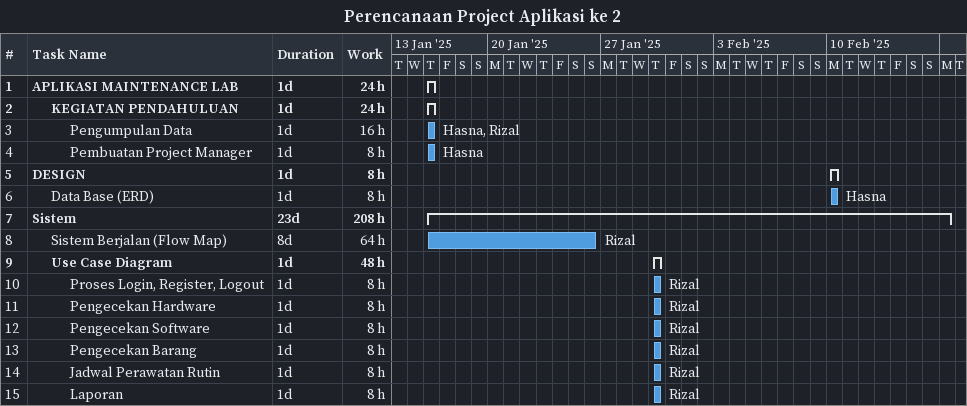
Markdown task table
Perencanaan Project Aplikasi ke 2

| ID | Level | Task | Duration | Start | Finish | Resources | Work (h) |
|---|---|---|---|---|---|---|---|
| 1 | 1 | **APLIKASI MAINTENANCE LAB** | 1d | 2025-01-16 | 2025-01-16 |  | 24 |
| 2 | 2 | **KEGIATAN PENDAHULUAN** | 1d | 2025-01-16 | 2025-01-16 |  | 24 |
| 3 | 3 | Pengumpulan Data | 1d | 2025-01-16 | 2025-01-16 | Hasna, Rizal | 16 |
| 4 | 3 | Pembuatan Project Manager | 1d | 2025-01-16 | 2025-01-16 | Hasna | 8 |
| 5 | 1 | **DESIGN** | 1d | 2025-02-10 | 2025-02-10 |  | 8 |
| 6 | 2 | Data Base (ERD) | 1d | 2025-02-10 | 2025-02-10 | Hasna | 8 |
| 7 | 1 | **Sistem** | 23d | 2025-01-16 | 2025-02-17 |  | 208 |
| 8 | 2 | Sistem Berjalan (Flow Map) | 8d | 2025-01-16 | 2025-01-26 | Rizal | 64 |
| 9 | 2 | **Use Case Diagram** | 1d | 2025-01-30 | 2025-01-30 |  | 48 |
| 10 | 3 | Proses Login, Register, Logout | 1d | 2025-01-30 | 2025-01-30 | Rizal | 8 |
| 11 | 3 | Pengecekan Hardware | 1d | 2025-01-30 | 2025-01-30 | Rizal | 8 |
| 12 | 3 | Pengecekan Software | 1d | 2025-01-30 | 2025-01-30 | Rizal | 8 |
| 13 | 3 | Pengecekan Barang | 1d | 2025-01-30 | 2025-01-30 | Rizal | 8 |
| 14 | 3 | Jadwal Perawatan Rutin | 1d | 2025-01-30 | 2025-01-30 | Rizal | 8 |
| 15 | 3 | Laporan | 1d | 2025-01-30 | 2025-01-30 | Rizal | 8 |
